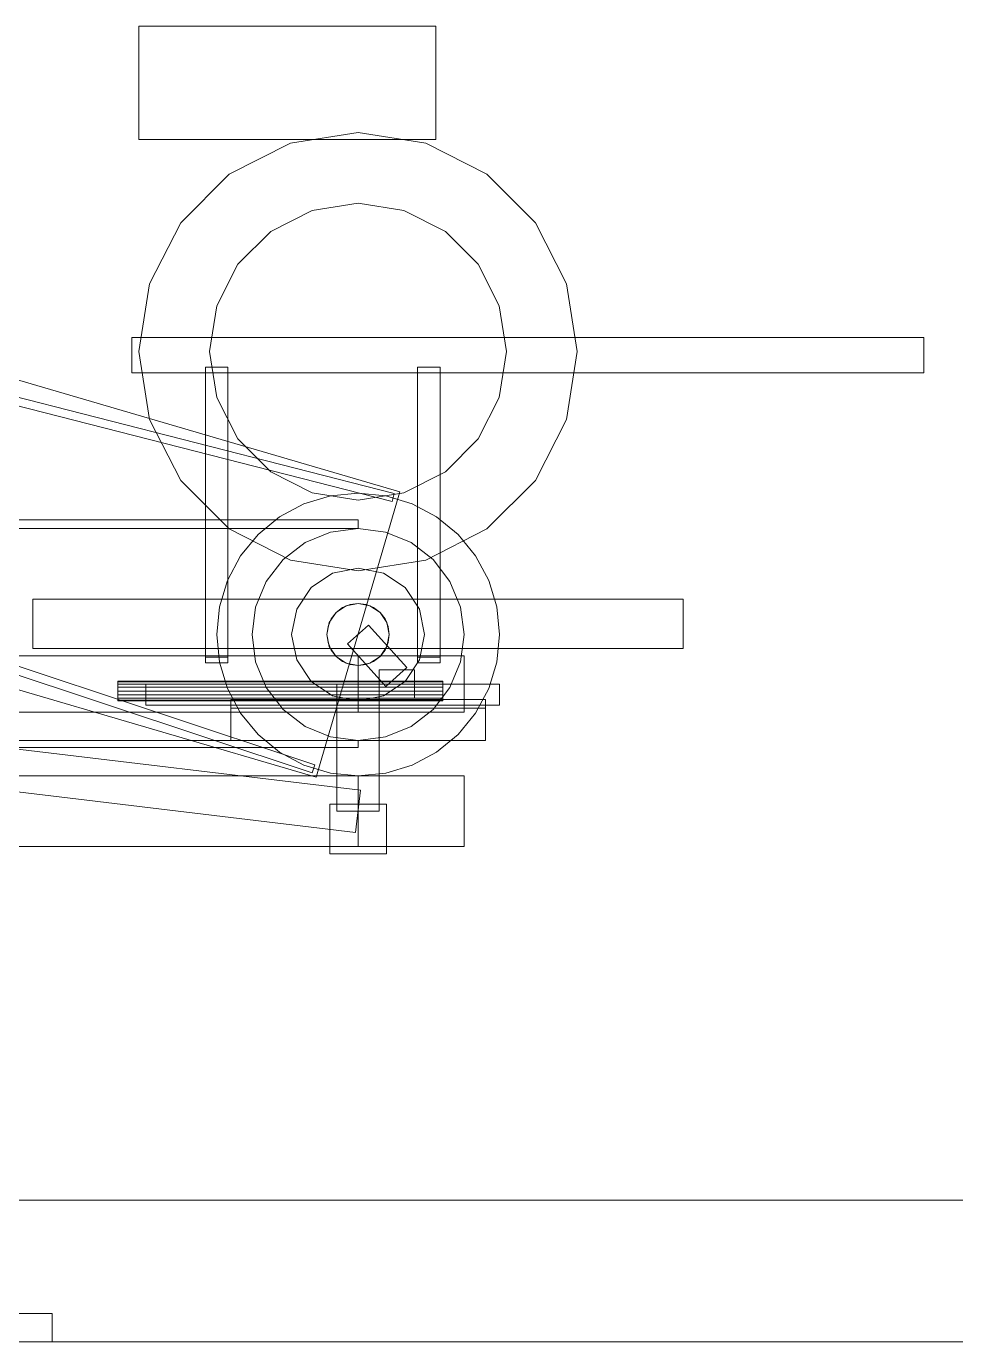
# Model space of a CAD drawing. Header units: millimetres. Extents: x -191664 to 191490, y -197311 to 10263.
# Drawn here: x 2365 to 3023, y -32000 to -31070 of the extents above; entities that cross this region are included whole.
import ezdxf

# ---------------------------------------------------------------- set-up
doc = ezdxf.new("R2010")
doc.units = ezdxf.units.MM
for name, color, linetype, lineweight in [('frontal_C04', 7, 'Continuous', 0), ('frontal_dos-mix', 7, 'Continuous', 0), ('frontal_secador', 7, 'Continuous', 0)]:
    doc.layers.add(name, color=color, linetype=linetype, lineweight=lineweight)

msp = doc.modelspace()

# ---------------------------------------------------------------- linework, layer by layer
at = {"layer": 'frontal_C04', "color": 33, "true_color": 0xb6a256}
for p, q in [((2629.54, -31399.24), (1529.54, -31076.74)), ((2570.46, -31600.76), (1470.46, -31278.26)), ((2570.46, -31600.76), (2629.54, -31399.24))]:
    msp.add_line(p, q, dxfattribs=at)
at = {"layer": 'frontal_C04', "color": 9, "true_color": 0xbac6cb}
for p, q in [((2625.51, -31400.21), (1515.6, -31116.46)), ((2624.03, -31406.02), (1514.12, -31122.28)), ((2567.59, -31597.77), (1480.18, -31237.3)), ((2569.48, -31592.07), (1482.06, -31231.6)), ((2580.49, -31401.92), (2561.73, -31407.61)), ((2600, -31400), (2580.49, -31401.92)), ((2619.51, -31401.92), (2600, -31400)), ((2638.27, -31407.61), (2619.51, -31401.92)), ((2624.03, -31406.02), (2625.51, -31400.21)), ((2561.73, -31407.61), (2544.44, -31416.85)), ((2655.56, -31416.85), (2638.27, -31407.61)), ((2544.44, -31416.85), (2529.29, -31429.29)), ((2670.71, -31429.29), (2655.56, -31416.85)), ((2529.29, -31429.29), (2516.85, -31444.44)), ((2683.15, -31444.44), (2670.71, -31429.29)), ((2516.85, -31444.44), (2507.61, -31461.73)), ((2692.39, -31461.73), (2683.15, -31444.44)), ((2507.61, -31461.73), (2501.92, -31480.49)), ((2698.08, -31480.49), (2692.39, -31461.73)), ((2501.92, -31480.49), (2500, -31500)), ((2594.31, -31478.75), (2589, -31480.95)), ((2600, -31478), (2594.31, -31478.75)), ((2605.69, -31478.75), (2600, -31478)), ((2611, -31480.95), (2605.69, -31478.75)), ((2700, -31500), (2698.08, -31480.49)), ((2580.95, -31489), (2578.75, -31494.31)), ((2584.44, -31484.44), (2580.95, -31489)), ((2589, -31480.95), (2584.44, -31484.44)), ((2615.56, -31484.44), (2611, -31480.95)), ((2619.05, -31489), (2615.56, -31484.44)), ((2621.25, -31494.31), (2619.05, -31489)), ((2578.75, -31494.31), (2578, -31500)), ((2622, -31500), (2621.25, -31494.31)), ((2500, -31500), (2501.92, -31519.51)), ((2578, -31500), (2578.75, -31505.69)), ((2578.75, -31505.69), (2580.95, -31511)), ((2619.05, -31511), (2621.25, -31505.69)), ((2621.25, -31505.69), (2622, -31500)), ((2698.08, -31519.51), (2700, -31500)), ((2580.95, -31511), (2584.44, -31515.56)), ((2584.44, -31515.56), (2589, -31519.05)), ((2611, -31519.05), (2615.56, -31515.56)), ((2615.56, -31515.56), (2619.05, -31511)), ((2501.92, -31519.51), (2507.61, -31538.27)), ((2589, -31519.05), (2594.31, -31521.25)), ((2594.31, -31521.25), (2600, -31522)), ((2600, -31522), (2605.69, -31521.25)), ((2605.69, -31521.25), (2611, -31519.05)), ((2692.39, -31538.27), (2698.08, -31519.51)), ((2507.61, -31538.27), (2516.85, -31555.56)), ((2683.15, -31555.56), (2692.39, -31538.27)), ((2516.85, -31555.56), (2529.29, -31570.71)), ((2670.71, -31570.71), (2683.15, -31555.56)), ((2529.29, -31570.71), (2544.44, -31583.15)), ((2655.56, -31583.15), (2670.71, -31570.71)), ((2544.44, -31583.15), (2561.73, -31592.39)), ((2567.59, -31597.77), (2569.48, -31592.07)), ((2638.27, -31592.39), (2655.56, -31583.15)), ((2561.73, -31592.39), (2580.49, -31598.08)), ((2580.49, -31598.08), (2600, -31600)), ((2600, -31600), (2619.51, -31598.08)), ((2619.51, -31598.08), (2638.27, -31592.39))]:
    msp.add_line(p, q, dxfattribs=at)
at = {"layer": 'frontal_C04', "color": 9, "true_color": 0xb5c3c9}
for p, q in [((2440, -31290), (3000, -31290)), ((2440, -31290), (2440, -31315)), ((3000, -31315), (3000, -31290)), ((2440, -31315), (3000, -31315))]:
    msp.add_line(p, q, dxfattribs=at)
at = {"layer": 'frontal_C04', "color": 139, "true_color": 0x354b57}
for p, q in [((2492, -31314.92), (2492, -31311.08)), ((2492, -31311.08), (2508, -31311.08)), ((2492, -31516.08), (2492, -31311.08)), ((2508, -31311.08), (2508, -31314.92)), ((2508, -31516.08), (2508, -31311.08)), ((2642, -31314.92), (2642, -31311.08)), ((2642, -31311.08), (2658, -31311.08)), ((2642, -31516.08), (2642, -31311.08)), ((2658, -31311.08), (2658, -31314.92)), ((2658, -31516.08), (2658, -31311.08)), ((2508, -31314.92), (2492, -31314.92)), ((2492, -31519.92), (2492, -31314.92)), ((2508, -31314.92), (2508, -31519.92)), ((2658, -31314.92), (2642, -31314.92)), ((2642, -31519.92), (2642, -31314.92)), ((2658, -31314.92), (2658, -31519.92)), ((2592.57, -31506.69), (2607.43, -31493.31)), ((2607.43, -31493.31), (2634.43, -31523.31)), ((2592.57, -31506.69), (2619.57, -31536.69)), ((1850, -31515), (2600, -31515)), ((2508, -31516.08), (2492, -31516.08)), ((2492, -31516.08), (2492, -31519.92)), ((2508, -31519.92), (2508, -31516.08)), ((2600, -31515), (2600, -31555)), ((2600, -31515), (2675, -31515)), ((2658, -31516.08), (2642, -31516.08)), ((2642, -31516.08), (2642, -31519.92)), ((2658, -31519.92), (2658, -31516.08)), ((2675, -31515), (2675, -31555)), ((1851.79, -31520.11), (2601.79, -31610.11)), ((2492, -31519.92), (2508, -31519.92)), ((2615, -31525), (2640, -31525)), ((2615, -31545), (2615, -31525)), ((2634.43, -31523.31), (2619.57, -31536.69)), ((2640, -31525), (2640, -31545)), ((2642, -31519.92), (2658, -31519.92)), ((2615, -31535), (2585, -31535)), ((2585, -31625), (2585, -31535)), ((2615, -31535), (2615, -31625)), ((2640, -31545), (2615, -31545)), ((1848.21, -31549.89), (2598.21, -31639.89)), ((2510, -31546), (2690, -31546)), ((2510, -31546), (2510, -31552)), ((2510, -31552), (2690, -31552)), ((2690, -31552), (2690, -31546)), ((1850, -31555), (2600, -31555)), ((2600, -31555), (2675, -31555)), ((1850, -31600), (2600, -31600)), ((2600, -31600), (2600, -31650)), ((2600, -31600), (2675, -31600)), ((2675, -31600), (2675, -31650)), ((2601.79, -31610.11), (2598.21, -31639.89)), ((2580, -31620), (2620, -31620)), ((2580, -31620), (2580, -31655)), ((2620, -31655), (2620, -31620)), ((2615, -31625), (2585, -31625)), ((1850, -31650), (2600, -31650)), ((2580, -31655), (2620, -31655)), ((2600, -31650), (2675, -31650))]:
    msp.add_line(p, q, dxfattribs=at)
at = {"layer": 'frontal_C04', "color": 139, "true_color": 0x345e4e}
for p, q in [((1540, -31419), (2600, -31419)), ((2600, -31419), (2600, -31425)), ((1540, -31425), (2600, -31425))]:
    msp.add_line(p, q, dxfattribs=at)
at = {"layer": 'frontal_C04', "color": 8, "true_color": 0x697a83}
for p, q in [((2580.59, -31427.56), (2562.5, -31435.05)), ((2600, -31425), (2580.59, -31427.56)), ((2619.41, -31427.56), (2600, -31425)), ((2637.5, -31435.05), (2619.41, -31427.56)), ((2562.5, -31435.05), (2546.97, -31446.97)), ((2653.03, -31446.97), (2637.5, -31435.05)), ((2546.97, -31446.97), (2535.05, -31462.5)), ((2664.95, -31462.5), (2653.03, -31446.97)), ((2535.05, -31462.5), (2527.56, -31480.59)), ((2672.44, -31480.59), (2664.95, -31462.5)), ((2527.56, -31480.59), (2525, -31500)), ((2675, -31500), (2672.44, -31480.59)), ((2525, -31500), (2527.56, -31519.41)), ((2672.44, -31519.41), (2675, -31500)), ((2527.56, -31519.41), (2535.05, -31537.5)), ((2664.95, -31537.5), (2672.44, -31519.41)), ((2535.05, -31537.5), (2546.97, -31553.03)), ((2653.03, -31553.03), (2664.95, -31537.5)), ((2546.97, -31553.03), (2562.5, -31564.95)), ((2637.5, -31564.95), (2653.03, -31553.03)), ((2562.5, -31564.95), (2580.59, -31572.44)), ((2580.59, -31572.44), (2600, -31575)), ((2600, -31575), (2619.41, -31572.44)), ((2619.41, -31572.44), (2637.5, -31564.95))]:
    msp.add_line(p, q, dxfattribs=at)
at = {"layer": 'frontal_C04', "color": 147, "true_color": 0x24748b}
for p, q in [((2582.01, -31456.58), (2566.77, -31466.77)), ((2600, -31453), (2582.01, -31456.58)), ((2617.99, -31456.58), (2600, -31453)), ((2633.23, -31466.77), (2617.99, -31456.58)), ((2566.77, -31466.77), (2556.58, -31482.01)), ((2643.42, -31482.01), (2633.23, -31466.77)), ((2556.58, -31482.01), (2553, -31500)), ((2647, -31500), (2643.42, -31482.01)), ((2553, -31500), (2556.58, -31517.99)), ((2643.42, -31517.99), (2647, -31500)), ((2556.58, -31517.99), (2566.77, -31533.23)), ((2633.23, -31533.23), (2643.42, -31517.99)), ((2566.77, -31533.23), (2582.01, -31543.42)), ((2617.99, -31543.42), (2633.23, -31533.23)), ((2582.01, -31543.42), (2600, -31547)), ((2600, -31547), (2617.99, -31543.42))]:
    msp.add_line(p, q, dxfattribs=at)
at = {"layer": 'frontal_C04', "color": 9, "true_color": 0xb8c2c5}
for p, q in [((2591.58, -31479.67), (2584.44, -31484.44)), ((2600, -31478), (2591.58, -31479.67)), ((2608.42, -31479.67), (2600, -31478)), ((2615.56, -31484.44), (2608.42, -31479.67)), ((2584.44, -31484.44), (2579.67, -31491.58)), ((2620.33, -31491.58), (2615.56, -31484.44)), ((2579.67, -31491.58), (2578, -31500)), ((2622, -31500), (2620.33, -31491.58)), ((2578, -31500), (2579.67, -31508.42)), ((2620.33, -31508.42), (2622, -31500)), ((2579.67, -31508.42), (2584.44, -31515.56)), ((2584.44, -31515.56), (2591.58, -31520.33)), ((2608.42, -31520.33), (2615.56, -31515.56)), ((2615.56, -31515.56), (2620.33, -31508.42)), ((2591.58, -31520.33), (2600, -31522)), ((2600, -31522), (2608.42, -31520.33)), ((2430, -31533.53), (2430, -31533)), ((2430, -31533), (2660, -31533)), ((2430, -31535.05), (2430, -31533.53)), ((2430, -31533.53), (2660, -31533.53)), ((2430, -31537.32), (2430, -31535.05)), ((2430, -31535.05), (2660, -31535.05)), ((2660, -31533.53), (2660, -31533)), ((2660, -31535.05), (2660, -31533.53)), ((2660, -31537.32), (2660, -31535.05)), ((2430, -31540), (2430, -31537.32)), ((2430, -31537.32), (2660, -31537.32)), ((2430, -31542.68), (2430, -31540)), ((2660, -31540), (2430, -31540)), ((2430, -31542.68), (2430, -31544.95)), ((2430, -31542.68), (2660, -31542.68)), ((2430, -31544.95), (2430, -31546.47)), ((2430, -31544.95), (2660, -31544.95)), ((2660, -31540), (2660, -31537.32)), ((2660, -31540), (2660, -31542.68)), ((2660, -31542.68), (2660, -31544.95)), ((2660, -31544.95), (2660, -31546.47)), ((2430, -31546.47), (2430, -31547)), ((2430, -31546.47), (2660, -31546.47)), ((2430, -31547), (2660, -31547)), ((2660, -31546.47), (2660, -31547))]:
    msp.add_line(p, q, dxfattribs=at)
at = {"layer": 'frontal_C04', "color": 43, "true_color": 0xd6b34e}
for p, q in [((2450, -31535), (2700, -31535)), ((2450, -31535), (2450, -31550)), ((2700, -31550), (2700, -31535)), ((2450, -31550), (2700, -31550))]:
    msp.add_line(p, q, dxfattribs=at)
at = {"layer": 'frontal_C04', "color": 145, "true_color": 0x3e8091}
for p, q in [((2510, -31550), (2690, -31550)), ((2510, -31550), (2510, -31575)), ((2690, -31575), (2690, -31550)), ((2510, -31575), (2690, -31575))]:
    msp.add_line(p, q, dxfattribs=at)
at = {"layer": 'frontal_C04', "color": 251, "true_color": 0x586d65}
for p, q in [((-1750, -31575), (2600, -31575)), ((-1750, -31580), (2600, -31580)), ((2600, -31575), (2600, -31580))]:
    msp.add_line(p, q, dxfattribs=at)
at = {"layer": 'frontal_dos-mix', "color": 139, "true_color": 0x344b58}
for p, q in [((2203.76, -31980), (2383.76, -31980)), ((2383.76, -32000), (2383.76, -31980)), ((2203.76, -32000), (2383.76, -32000))]:
    msp.add_line(p, q, dxfattribs=at)
at = {"layer": 'frontal_secador', "color": 129, "true_color": 0x304542}
for p, q in [((2445, -31070), (2655, -31070)), ((2445, -31150), (2445, -31070)), ((2655, -31150), (2655, -31070)), ((2445, -31150), (2655, -31150))]:
    msp.add_line(p, q, dxfattribs=at)
at = {"layer": 'frontal_secador', "color": 142, "true_color": 0x159eb4}
for p, q in [((2552.1, -31152.59), (2600, -31145)), ((2600, -31145), (2647.9, -31152.59)), ((2508.89, -31174.6), (2552.1, -31152.59)), ((2647.9, -31152.59), (2691.11, -31174.6)), ((2474.6, -31208.89), (2508.89, -31174.6)), ((2691.11, -31174.6), (2725.4, -31208.89)), ((2452.59, -31252.1), (2474.6, -31208.89)), ((2725.4, -31208.89), (2747.41, -31252.1)), ((2445, -31300), (2452.59, -31252.1)), ((2747.41, -31252.1), (2755, -31300)), ((2452.59, -31347.9), (2445, -31300)), ((2755, -31300), (2747.41, -31347.9)), ((2474.6, -31391.11), (2452.59, -31347.9)), ((2747.41, -31347.9), (2725.4, -31391.11)), ((2508.89, -31425.4), (2474.6, -31391.11)), ((2725.4, -31391.11), (2691.11, -31425.4)), ((2552.1, -31447.41), (2508.89, -31425.4)), ((2691.11, -31425.4), (2647.9, -31447.41)), ((2600, -31455), (2552.1, -31447.41)), ((2647.9, -31447.41), (2600, -31455))]:
    msp.add_line(p, q, dxfattribs=at)
at = {"layer": 'frontal_secador', "color": 252, "true_color": 0x798e91}
for p, q in [((2538.28, -31215.05), (2567.55, -31200.14)), ((2567.55, -31200.14), (2600, -31195)), ((2600, -31195), (2632.45, -31200.14)), ((2632.45, -31200.14), (2661.72, -31215.05)), ((2515.05, -31238.28), (2538.28, -31215.05)), ((2661.72, -31215.05), (2684.95, -31238.28)), ((2500.14, -31267.55), (2515.05, -31238.28)), ((2684.95, -31238.28), (2699.86, -31267.55)), ((2495, -31300), (2500.14, -31267.55)), ((2699.86, -31267.55), (2705, -31300)), ((2500.14, -31332.45), (2495, -31300)), ((2705, -31300), (2699.86, -31332.45)), ((2515.05, -31361.72), (2500.14, -31332.45)), ((2699.86, -31332.45), (2684.95, -31361.72)), ((2538.28, -31384.95), (2515.05, -31361.72)), ((2684.95, -31361.72), (2661.72, -31384.95)), ((2567.55, -31399.86), (2538.28, -31384.95)), ((2661.72, -31384.95), (2632.45, -31399.86)), ((2600, -31405), (2567.55, -31399.86)), ((2632.45, -31399.86), (2600, -31405))]:
    msp.add_line(p, q, dxfattribs=at)
at = {"layer": 'frontal_secador', "color": 251, "true_color": 0x536a64}
for p, q in [((2370, -31475), (2830, -31475)), ((2370, -31510), (2370, -31475)), ((2830, -31510), (2830, -31475)), ((2370, -31510), (2830, -31510)), ((1850, -32000), (3350, -32000))]:
    msp.add_line(p, q, dxfattribs=at)
at = {"layer": 'frontal_secador', "color": 254, "true_color": 0xd8e0dc}
msp.add_line((1850, -31900), (3350, -31900), dxfattribs=at)

doc.saveas('drawing.dxf')
